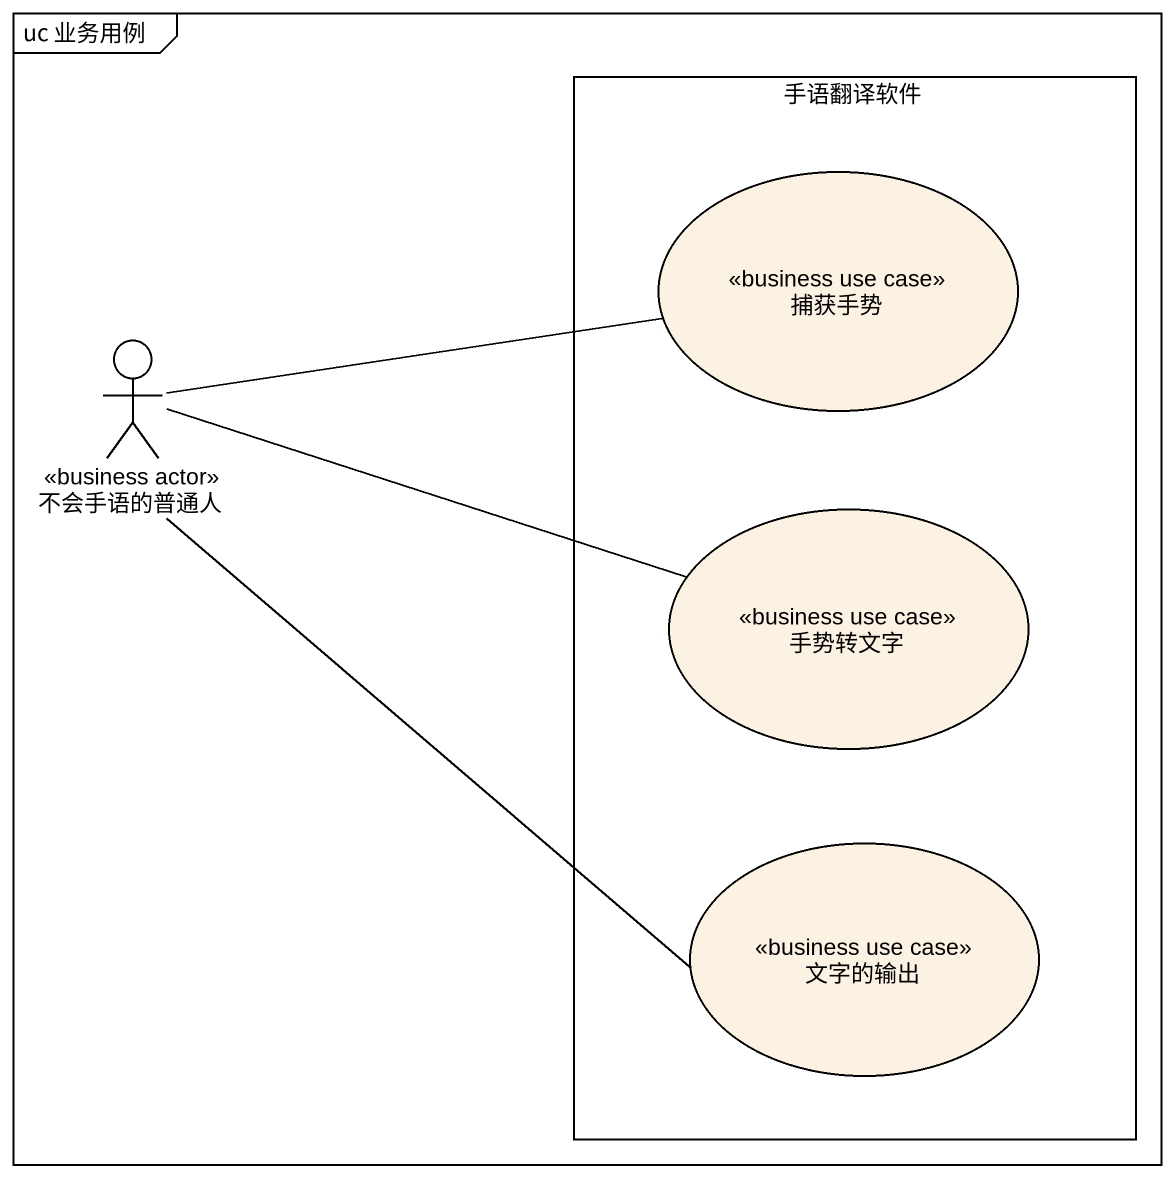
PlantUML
@startuml
mainframe uc 业务用例
rectangle 手语翻译软件 {
  usecase 捕获手势 <<business use case>>
  usecase 手势转文字 <<business use case>>
  usecase 文字的输出 <<business use case>>
}
actor 不会手语的普通人 <<business actor>>
不会手语的普通人 -right- 捕获手势
不会手语的普通人 -right- 手势转文字
不会手语的普通人 -- 文字的输出
@enduml
